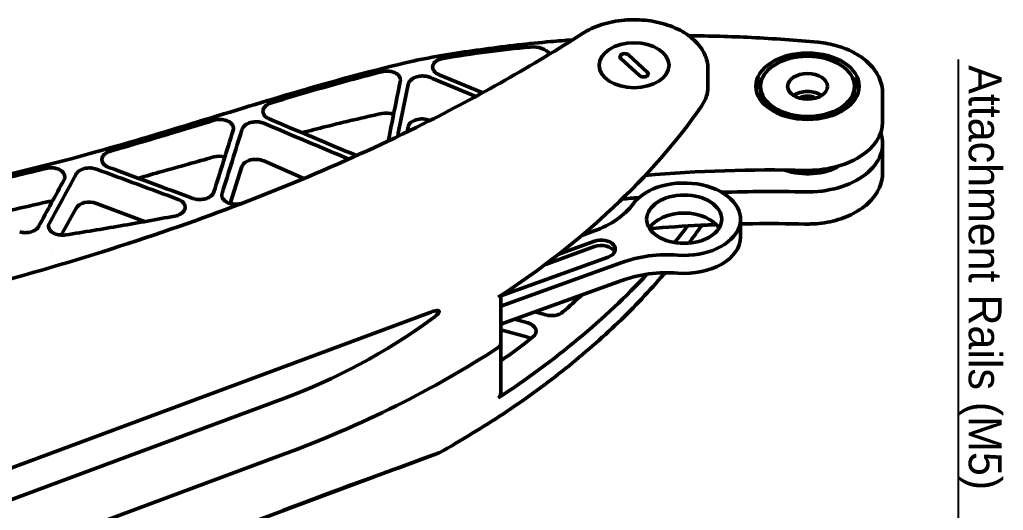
# Model space of a CAD drawing. Header units: millimetres. Extents: x 36 to 3196, y 27 to 5967.
# Drawn here: x 1350.4 to 1560.1, y 5382.2 to 5486.8 of the extents above; entities that cross this region are included whole.
import ezdxf
from ezdxf import colors
from ezdxf.entities.mleader import LeaderData, LeaderLine
from ezdxf.math import Vec2, Vec3

# ---------------------------------------------------------------- set-up
doc = ezdxf.new("R2010")
doc.units = ezdxf.units.MM
doc.layers.add('08_Dimension.Annotation', color=2, linetype='Continuous')
doc.layers.add('외형선(ISO)', color=7, linetype='Continuous', lineweight=50)
doc.styles.add('Coavis T-7.0 Style', font='MS PGothic.ttf', dxfattribs={"height": 7})

# ---------------------------------------------------------------- blocks, each defined once
blk = doc.blocks.new('_Dot')
at = {"color": 0, "linetype": 'ByBlock', "lineweight": -2}
blk.add_line((-0.5, 0), (-1, 0), dxfattribs=at)
at = {"color": 0, "linetype": 'ByBlock', "const_width": 0.5}
blk.add_lwpolyline([(-0.25, 0, 1), (0.25, 0, 1)], format="xyb", close=True, dxfattribs=at)

msp = doc.modelspace()

# ---------------------------------------------------------------- linework, layer by layer
at = {"layer": '외형선(ISO)'}
for p, q in [((1478.5533, 5478.5264), (1482.5683, 5474.8407)), ((1484.2066, 5475.578), (1480.1916, 5479.2638)), ((1497.13, 5472.456), (1497.13, 5476.2862)), ((1447.6836, 5470.4178), (1438.4459, 5474.234)), ((1449.1189, 5471.2002), (1439.826, 5475.0393)), ((1508.3532, 5472.5552), (1508.3532, 5471.7892)), ((1528.3532, 5472.5552), (1528.3532, 5471.7892)), ((1534.3532, 5464.9331), (1534.3532, 5471.0615)), ((1437.8089, 5465.3046), (1437.8696, 5465.2796)), ((1433.2126, 5463.9339), (1432.9922, 5462.8572)), ((1534.3532, 5454.2085), (1534.3532, 5460.3368)), ((1397.8226, 5455.4605), (1395.3233, 5447.5936)), ((1402.4559, 5456.6662), (1411.0066, 5452.9057)), ((1362.4531, 5446.5954), (1359.2903, 5440.8471)), ((1366.8085, 5447.6122), (1377.04, 5443.7227)), ((1504.0647, 5440.4116), (1504.0647, 5444.2418)), ((1470.2548, 5440.7873), (1472.8626, 5441.7293)), ((1472.9274, 5438.3917), (1462.4754, 5434.616)), ((1472.9274, 5439.5407), (1465.3267, 5436.7951)), ((1357.4294, 5437.465), (1357.4293, 5437.465)), ((1452.9873, 5427.9136), (1475.8669, 5436.1786)), ((1478.7416, 5435.005), (1452.9873, 5425.7015)), ((1478.7416, 5431.1748), (1452.9873, 5421.8713)), ((1452.9873, 5417.7642), (1452.9873, 5427.9631)), ((1437.737, 5424.3007), (1239.3947, 5350.6932)), ((1462.6113, 5423.8387), (1460.264, 5424.5)), ((1455.8978, 5422.9227), (1458.7079, 5422.1311)), ((1452.9873, 5420.6784), (1458.7079, 5419.0669)), ((1452.9873, 5407.0396), (1452.9873, 5417.7642)), ((1232.5172, 5341.3544), (1406.497, 5405.9206)), ((1222.4666, 5325.7504), (1406.497, 5394.0465)), ((1406.497, 5394.0465), (1222.4666, 5325.7504)), ((1430.8939, 5391.1194), (1437.737, 5393.6589)), ((1379.1013, 5371.8984), (1425.2319, 5389.0181))]:
    msp.add_line(p, q, dxfattribs=at)
for centre, major_axis, ratio, start_param, end_param in [((1459.7713, 5478.4028), (4, 0), 0.64278761, 0.42370804, 1.70630447), ((1441.448, 5476.6615), (-3, 0), 0.64278761, 4.97266769, 7.28275907), ((1479.3724, 5478.8951), (-1, 0), 0.64278761, 3.75245789, 6.89405055), ((1401.356, 7239.2541), (-576.1236, -3766.6726), 0.08755931, 1.09254427, 1.09637789), ((1438.4459, 5447.3176), (49.7828, -26.6173), 0.43152191, 1.79754958, 1.81001811), ((1483.3875, 5475.2094), (1, 0), 0.64278761, 3.75245789, 6.89405055), ((1402.7243, 7237.0688), (-576.1236, -3766.6726), 0.08755931, 1.09348929, 1.09681653), ((1481.38, 5472.456), (15.75, 0), 0.64278761, 5.86156361, 6.28318531), ((1518.3532, 5471.7892), (-10, 0), 0.64278761, 0, 0.88914381), ((1518.3532, 5468.725), (-4.25, 0), 0.64278761, 3.9184356, 5.50634236), ((1518.3532, 5471.7892), (10, 0), 0.64278761, 5.3940415, 6.28318531), ((1518.3532, 5468.725), (-2.75, 0), 0.64278761, 4.00957889, 5.41519907), ((1298.2914, 5525.2409), (216.4112, 0), 0.64278761, 5.50496467, 5.86156361), ((1279.1715, 7434.4028), (3623.4942, -2024.572), 0.4133878, 4.97284771, 4.97785888), ((1428.579, 5464.9494), (-3, 0), 0.64278761, 4.16519331, 5.03999886), ((1436.187, 5463.6824), (-3, 0), 0.64278761, 4.14116642, 6.15239235), ((1368.6414, 7291.5048), (768.815, 3436.4194), 0.14009823, 4.17850021, 4.18303475), ((1369.8601, 7289.5582), (768.815, 3436.4194), 0.14009823, 4.17906701, 4.18375373), ((1280.3828, 7432.4681), (3623.4942, -2024.572), 0.4133878, 4.97221337, 4.97709219), ((1518.3532, 5464.9331), (16, 0), 0.64278761, 4.67620115, 6.28318531), ((1518.3532, 5460.3368), (16, 0), 0.64278761, 4.67620115, 6.50854174), ((1393.0126, 5455.7409), (-3, 0), 0.64278761, 4.31515495, 5.12559845), ((1400.7619, 5455.0747), (-3, 0), 0.64278761, 4.11235109, 6.08174681), ((1304.9393, 7393.2473), (3447.3281, -1738.2204), 0.45440261, 4.95511603, 4.96004828), ((1303.8348, 7395.0114), (3447.3281, -1738.2204), 0.45440261, 4.95617224, 4.9612445), ((1510.5384, 5326.1819), (200, 0), 0.64278761, 1.5346085, 1.70498733), ((1518.3532, 5460.3368), (-10, 0), 0.64278761, 1.06124357, 2.31842464), ((1518.3532, 5458.8047), (6.956, 0), 0.64278761, 4.30570715, 5.20739547), ((1518.3532, 5457.3946), (6.956, 0), 0.64278761, 5.78081448, 5.8392782), ((1341.721, 7334.501), (-1031.662, -2975.3768), 0.2434163, 0.96883296, 0.9731368), ((1342.7372, 7332.878), (-1031.662, -2975.3768), 0.2434163, 0.96984853, 0.97435275), ((1492.0647, 5444.2418), (12, 0), 0.64278761, 4.6020199, 8.98834953), ((1510.5384, 5321.5856), (200, 0), 0.64278761, 1.71162697, 1.73012635), ((1510.5384, 5321.5856), (200, 0), 0.64278761, 1.5346085, 1.6229889), ((1357.076, 5446.0761), (-3, 0), 0.64278761, 4.6113664, 5.07056882), ((1365.2814, 5445.9524), (-3, 0), 0.64278761, 4.17830704, 5.94324094), ((1463.0642, 5452.9366), (-20, 0), 0.64278761, 2.08279574, 2.70516422), ((1492.0647, 5440.4116), (-8, 0), 0.64278761, 3.52321112, 5.90156684), ((1298.2914, 5503.7916), (-216.4112, 0), 0.64278761, 2.65928807, 2.68767475), ((1492.0647, 5440.4116), (12, 0), 0.64278761, 4.6020199, 6.28318531), ((1474.3972, 5437.8597), (3, 0), 0.64278761, 5.22438839, 8.36598104), ((1474.3972, 5436.7106), (3, 0), 0.64278761, 0.30253224, 2.08279574), ((1488.5401, 5423.7978), (20, 0), 0.64278761, 1.46042725, 2.08279574), ((1298.2914, 5503.7916), (-216.4112, 0), 0.64278761, 2.36337202, 2.60355693), ((1488.5401, 5419.9676), (20, 0), 0.64278761, 1.46042725, 2.08279574), ((1298.2914, 5503.7916), (-208.4112, 0), 0.64278761, 2.50785221, 2.54123626), ((1463.8154, 5425.6049), (-3, 0), 0.64278761, 1.15775809, 2.50785221), ((1298.2914, 5692.1709), (-109.4946, 285.7642), 0.65322195, 3.13470093, 3.31478128), ((1457.5037, 5420.3649), (3, 0), 0.64278761, 5.59924814, 7.4409434), ((1298.2914, 5503.7916), (-208.4112, 0), 0.64278761, 2.40723727, 2.45765549), ((1457.5037, 5417.3007), (3, 0), 0.64278761, 0.89125734, 1.15775809), ((1450.9873, 5417.7642), (2, 0), 0.64278761, 5.50496467, 6.28318503), ((1450.9873, 5417.7642), (2, 0), 0.64278761, 5.50496467, 6.28318531), ((1298.2914, 5514.5162), (-216.4112, 0), 0.64278761, 2.09439511, 2.36337202), ((1298.2914, 5514.5162), (-216.4112, 0), 0.64278761, 2.0943951, 2.36337202), ((1450.9873, 5407.0396), (2, 0), 0.64278761, 5.50496467, 6.28318531), ((1298.2914, 5336.8616), (-216.406, -82.9191), 0.01798661, 4.00181813, 4.18189848), ((1427.4377, 5389.8069), (3.4999, 1.341), 0.01798661, 6.11804887, 8.5289334), ((1427.4377, 5390.7648), (3.5, 0), 0.64278761, 0.15824472, 0.16786012)]:
    msp.add_ellipse(centre, major_axis=major_axis, ratio=ratio, start_param=start_param, end_param=end_param, dxfattribs=at)
for centre, major_axis in [((1481.38, 5477.0522), (7.45, 0)), ((1481.38, 5477.0522), (-7.45, 0)), ((1518.3532, 5472.5935), (11, 0)), ((1518.3532, 5472.5552), (-10, 0)), ((1518.3532, 5472.5552), (4.25, 0)), ((1492.0647, 5444.2418), (-8, 0))]:
    msp.add_ellipse(centre, major_axis=major_axis, ratio=0.64278761, dxfattribs=at)
for points, knots in [([(1497.13, 5476.2862), (1497.13, 5477.3692), (1496.878, 5478.45), (1495.9016, 5480.5203), (1495.1604, 5481.5044), (1493.2423, 5483.3018), (1492.0432, 5484.104), (1489.3211, 5485.4225), (1487.7932, 5485.9341), (1484.5772, 5486.6123), (1482.8897, 5486.779), (1479.5222, 5486.7544), (1477.8427, 5486.5635), (1474.6527, 5485.8397), (1473.1428, 5485.3065), (1471.3128, 5484.3788), (1470.8522, 5484.1159), (1470.4149, 5483.8351)], [1.04719755, 1.04719755, 1.04719755, 1.04719755, 1.34156716, 1.34156716, 1.64843003, 1.64843003, 1.97224153, 1.97224153, 2.30098168, 2.30098168, 2.62937105, 2.62937105, 2.95733746, 2.95733746, 3.28577891, 3.28577891, 3.40290128, 3.40290128, 3.40290128, 3.40290128]), ([(1231.7081, 5409.0892), (1240.4889, 5410.188), (1249.2418, 5411.3843), (1281.332, 5416.0617), (1304.3938, 5420.5), (1347.2077, 5430.7983), (1367.1207, 5436.6028), (1403.7361, 5449.5425), (1420.6029, 5456.6409), (1448.3453, 5470.5145), (1459.7224, 5476.9688), (1470.4149, 5483.8351)], [3.18616181, 3.18616181, 3.18616181, 3.18616181, 5.86836323, 5.86836323, 13.05789145, 13.05789145, 19.58398878, 19.58398878, 25.59662907, 25.59662907, 30.13475883, 30.13475883, 30.13475883, 30.13475883]), ([(1449.5736, 5480.4982), (1454.2315, 5481.1398), (1458.9249, 5481.674), (1465.1895, 5482.2391), (1466.7399, 5482.367), (1468.2923, 5482.4832)], [4.5173844741, 4.5173844741, 4.5173844741, 4.5173844741, 4.5890778809, 4.5890778809, 4.612604291, 4.612604291, 4.612604291, 4.612604291]), ([(1493.0696, 5483.3376), (1497.5183, 5483.3127), (1501.9656, 5483.192), (1511.151, 5482.7444), (1515.8873, 5482.4035), (1520.5989, 5481.9539)], [4.737191291, 4.737191291, 4.737191291, 4.737191291, 4.804162617, 4.804162617, 4.87585753, 4.87585753, 4.87585753, 4.87585753]), ([(1520.5989, 5481.9539), (1522.036, 5481.8168), (1523.447, 5481.5473), (1526.1207, 5480.7549), (1527.3834, 5480.2321), (1529.6717, 5478.9504), (1530.6981, 5478.1914), (1532.4255, 5476.4568), (1533.1268, 5475.4788), (1534.0931, 5473.3563), (1534.3532, 5472.2107), (1534.3532, 5471.0615)], [4.87585753, 4.87585753, 4.87585753, 4.87585753, 5.16054362, 5.16054362, 5.44522971, 5.44522971, 5.7299158, 5.7299158, 6.01460189, 6.01460189, 6.29928798, 6.29928798, 6.29928798, 6.29928798]), ([(1459.2309, 5480.9504), (1456.1573, 5480.6811), (1453.1043, 5480.3443), (1446.9119, 5479.5338), (1443.7849, 5479.0571), (1440.6759, 5478.5249)], [-1.89589427, -1.89589427, -1.89589427, -1.89589427, -0.96521552, -0.96521552, 0, 0, 0, 0]), ([(1190.603, 5461.1558), (1193.5874, 5459.4862), (1197.014, 5458.0869), (1204.7288, 5455.603), (1209.123, 5454.5746), (1221.336, 5452.2235), (1229.2938, 5451.191), (1251.9141, 5448.3153), (1266.7906, 5446.9118), (1297.6043, 5446.4463), (1313.678, 5447.5489), (1341.688, 5452.104), (1353.9334, 5455.0398), (1380.2856, 5462.3357), (1394.3399, 5466.9009), (1417.0621, 5473.588), (1425.5534, 5475.9378), (1434.2163, 5477.9476)], [0, 0, 0, 0, 1.18051089, 1.18051089, 2.55570129, 2.55570129, 4.96929296, 4.96929296, 9.43603671, 9.43603671, 14.21457339, 14.21457339, 18.09993913, 18.09993913, 22.75522657, 22.75522657, 25.47244343, 25.47244343, 25.47244343, 25.47244343]), ([(1427.6137, 5475.6773), (1423.6389, 5474.6659), (1419.701, 5473.5957), (1411.8786, 5471.3795), (1407.9944, 5470.2337), (1404.1276, 5469.0715)], [-2.52089702, -2.52089702, -2.52089702, -2.52089702, -1.26029521, -1.26029521, 0, 0, 0, 0]), ([(1427.6137, 5475.6773), (1427.9241, 5475.7563), (1428.267, 5475.8048), (1429.0091, 5475.8236), (1429.4083, 5475.7786), (1430.1014, 5475.6073), (1430.4415, 5475.4696), (1431.0015, 5475.1131), (1431.2214, 5474.8942), (1431.5027, 5474.4449), (1431.5829, 5474.1846), (1431.5777, 5473.8429), (1431.5691, 5473.7633), (1431.5534, 5473.6845)], [0.468612223, 0.468612223, 0.468612223, 0.468612223, 0.565338465, 0.565338465, 0.678434435, 0.678434435, 0.791464874, 0.791464874, 0.904495313, 0.904495313, 1.017495714, 1.017495714, 1.051666101, 1.051666101, 1.051666101, 1.051666101]), ([(1433.2126, 5472.9589), (1433.2488, 5473.1409), (1433.324, 5473.3187), (1433.5747, 5473.7129), (1433.8015, 5473.9435), (1434.3729, 5474.3298), (1434.7175, 5474.4855), (1435.4163, 5474.6934), (1435.817, 5474.7595), (1436.2423, 5474.771), (1436.2675, 5474.7715), (1436.2927, 5474.7718)], [-1.661922033, -1.661922033, -1.661922033, -1.661922033, -1.583033325, -1.583033325, -1.469930193, -1.469930193, -1.356827061, -1.356827061, -1.243720639, -1.243720639, -1.236586423, -1.236586423, -1.236586423, -1.236586423]), ([(1436.2927, 5474.7718), (1436.667, 5474.7758), (1437.038, 5474.7275), (1437.5141, 5474.6032), (1437.6645, 5474.5538), (1437.8089, 5474.4951)], [0.574095163, 0.574095163, 0.574095163, 0.574095163, 0.680048249, 0.680048249, 0.72937644, 0.72937644, 0.72937644, 0.72937644]), ([(1507.4373, 5471.7209), (1507.5234, 5472.1739), (1507.6752, 5472.6203), (1508.1099, 5473.498), (1508.3972, 5473.9282), (1508.7439, 5474.3344)], [3.297607263, 3.297607263, 3.297607263, 3.297607263, 3.484379318, 3.484379318, 3.677901796, 3.677901796, 3.677901796, 3.677901796]), ([(1527.9626, 5474.3344), (1528.4009, 5473.8207), (1528.7442, 5473.2686), (1529.1096, 5472.3753), (1529.2067, 5472.0498), (1529.2691, 5471.7209)], [5.815989981, 5.815989981, 5.815989981, 5.815989981, 6.060680831, 6.060680831, 6.196284513, 6.196284513, 6.196284513, 6.196284513]), ([(1403.6024, 5465.6404), (1403.4425, 5465.708), (1403.2911, 5465.787), (1402.8738, 5466.0549), (1402.654, 5466.2745), (1402.5133, 5466.4991), (1402.3727, 5466.7237), (1402.2925, 5466.9833), (1402.3006, 5467.5054), (1402.3889, 5467.7678), (1402.6842, 5468.2271), (1402.9109, 5468.4544), (1403.469, 5468.8248), (1403.7949, 5468.9715), (1404.1276, 5469.0715)], [1.640191645, 1.640191645, 1.640191645, 1.640191645, 1.695631233, 1.695631233, 1.808633554, 1.808633554, 1.808633554, 1.921652834, 1.921652834, 2.034672113, 2.034672113, 2.14773003, 2.14773003, 2.25552936, 2.25552936, 2.25552936, 2.25552936]), ([(1391.8079, 5465.3205), (1388.6465, 5464.3527), (1385.4873, 5463.3868), (1382.323, 5462.4336), (1381.8263, 5462.2839), (1381.3294, 5462.1346), (1380.8324, 5461.9856), (1377.171, 5460.8882), (1373.5015, 5459.8099), (1369.8143, 5458.7648)], [0, 0, 0, 0, 0.0103599054, 0.0103599054, 0.0103599054, 0.0119863041, 0.0119863041, 0.0119863041, 0.0239669806, 0.0239669806, 0.0239669806, 0.0239669806]), ([(1391.8079, 5465.3205), (1391.8361, 5465.3291), (1391.8643, 5465.3374), (1392.2419, 5465.4442), (1392.6428, 5465.5048), (1393.4428, 5465.5164), (1393.8419, 5465.4674), (1394.535, 5465.2898), (1394.8751, 5465.1494), (1395.4351, 5464.7892), (1395.655, 5464.5694), (1395.9363, 5464.1201), (1396.0165, 5463.8607), (1396.0105, 5463.4749), (1395.9899, 5463.3494), (1395.9519, 5463.2275)], [0.442984182, 0.442984182, 0.442984182, 0.442984182, 0.45211651, 0.45211651, 0.565161426, 0.565161426, 0.678206342, 0.678206342, 0.791223055, 0.791223055, 0.904239769, 0.904239769, 1.017243432, 1.017243432, 1.071513839, 1.071513839, 1.071513839, 1.071513839]), ([(1410.6395, 5462.6703), (1412.3533, 5463.1185), (1414.0715, 5463.5597), (1419.7043, 5464.9725), (1423.6404, 5465.9072), (1427.6137, 5466.7752)], [-1.81394778, -1.81394778, -1.81394778, -1.81394778, -1.25895997, -1.25895997, 0, 0, 0, 0]), ([(1397.8226, 5463.3748), (1397.8637, 5463.5069), (1397.9252, 5463.6347), (1398.1495, 5463.9829), (1398.3763, 5464.2096), (1398.9477, 5464.5874), (1399.2924, 5464.7384), (1399.9913, 5464.9376), (1400.3922, 5464.999), (1401.1923, 5465.0121), (1401.5915, 5464.9638), (1402.1146, 5464.8306), (1402.2899, 5464.7727), (1402.4559, 5464.7024)], [0.16727443, 0.16727443, 0.16727443, 0.16727443, 0.226005704, 0.226005704, 0.339070331, 0.339070331, 0.452134957, 0.452134957, 0.56520294, 0.56520294, 0.678270922, 0.678270922, 0.735835721, 0.735835721, 0.735835721, 0.735835721]), ([(1369.4389, 5455.2902), (1369.2175, 5455.3721), (1369.0077, 5455.4753), (1368.5434, 5455.7762), (1368.3236, 5455.9967), (1368.1829, 5456.2213), (1368.0423, 5456.446), (1367.9621, 5456.7047), (1367.9702, 5457.2232), (1368.0584, 5457.4831), (1368.3537, 5457.9362), (1368.5805, 5458.1597), (1369.1433, 5458.5248), (1369.4756, 5458.6688), (1369.8143, 5458.7648)], [1.620870399, 1.620870399, 1.620870399, 1.620870399, 1.695263515, 1.695263515, 1.808268307, 1.808268307, 1.808268307, 1.921278377, 1.921278377, 2.034288448, 2.034288448, 2.147310786, 2.147310786, 2.256916791, 2.256916791, 2.256916791, 2.256916791]), ([(1375.6727, 5452.986), (1377.3951, 5453.4594), (1379.1147, 5453.9368), (1384.4949, 5455.4404), (1388.1499, 5456.476), (1391.8079, 5457.507)], [-1.76021501, -1.76021501, -1.76021501, -1.76021501, -1.19825024, -1.19825024, -0.00000001, -0.00000001, -0.00000001, -0.00000001]), ([(1356.0243, 5455.0622), (1352.2609, 5454.115), (1348.4762, 5453.2197), (1340.8356, 5451.5575), (1336.99, 5450.7929), (1333.1135, 5450.1083)], [-2.40827968, -2.40827968, -2.40827968, -2.40827968, -1.20457343, -1.20457343, 0, 0, 0, 0]), ([(1356.0243, 5455.0622), (1356.357, 5455.146), (1356.732, 5455.1946), (1357.5062, 5455.1972), (1357.9053, 5455.1442), (1358.5984, 5454.9602), (1358.9386, 5454.8171), (1359.4986, 5454.4532), (1359.7184, 5454.2325), (1359.9997, 5453.7833), (1360.0799, 5453.5248), (1360.0725, 5453.0499), (1360.0113, 5452.8333), (1359.9043, 5452.6366)], [0.459345699, 0.459345699, 0.459345699, 0.459345699, 0.565057861, 0.565057861, 0.678072529, 0.678072529, 0.791081024, 0.791081024, 0.904089519, 0.904089519, 1.017095068, 1.017095068, 1.111449389, 1.111449389, 1.111449389, 1.111449389]), ([(1362.4531, 5453.8339), (1362.5273, 5453.9706), (1362.623, 5454.0994), (1362.74, 5454.2215), (1362.8571, 5454.3436), (1362.9963, 5454.4588), (1363.1513, 5454.5617), (1363.2288, 5454.6132), (1363.3102, 5454.6617), (1363.3957, 5454.7074), (1363.4811, 5454.7531), (1363.5708, 5454.796), (1363.6641, 5454.8358), (1363.7573, 5454.8755), (1363.8542, 5454.912), (1363.953, 5454.9448), (1364.0518, 5454.9775), (1364.1524, 5455.0065), (1364.2558, 5455.0321), (1364.4624, 5455.0832), (1364.68, 5455.1201), (1364.8987, 5455.1409), (1365.1173, 5455.1617), (1365.337, 5455.167), (1365.5573, 5455.1565), (1365.6675, 5455.1512), (1365.7778, 5455.1419), (1365.8858, 5455.1289), (1365.9939, 5455.1158), (1366.0998, 5455.099), (1366.2043, 5455.0784), (1366.4134, 5455.0372), (1366.6169, 5454.9805), (1366.8085, 5454.9095)], [0, 0, 0, 0, 0.00065852432, 0.00065852432, 0.00065852432, 0.00131704864, 0.00131704864, 0.00131704864, 0.0016463108, 0.0016463108, 0.0016463108, 0.00197557297, 0.00197557297, 0.00197557297, 0.00230483513, 0.00230483513, 0.00230483513, 0.00263409729, 0.00263409729, 0.00263409729, 0.00329262161, 0.00329262161, 0.00329262161, 0.00395114593, 0.00395114593, 0.00395114593, 0.00428040809, 0.00428040809, 0.00428040809, 0.00460967025, 0.00460967025, 0.00460967025, 0.00526819457, 0.00526819457, 0.00526819457, 0.00526819457]), ([(1534.3532, 5454.2085), (1534.3532, 5453.0994), (1534.1112, 5451.9933), (1533.1794, 5449.8684), (1532.4668, 5448.8592), (1530.6105, 5446.9857), (1529.4307, 5446.1425), (1526.7841, 5444.7603), (1525.3163, 5444.2211), (1522.2211, 5443.4701), (1520.5937, 5443.2587), (1518.5717, 5443.2073), (1518.1857, 5443.2069), (1517.8002, 5443.2159)], [0.01610268, 0.01610268, 0.01610268, 0.01610268, 0.29085572, 0.29085572, 0.5831852, 0.5831852, 0.90458203, 0.90458203, 1.22597886, 1.22597886, 1.54737569, 1.54737569, 1.62308683, 1.62308683, 1.62308683, 1.62308683]), ([(1384.2487, 5448.4681), (1384.47, 5448.3866), (1384.6799, 5448.2839), (1385.1441, 5447.9837), (1385.364, 5447.7635), (1385.6453, 5447.3143), (1385.7254, 5447.0553), (1385.7174, 5446.5358), (1385.6291, 5446.2752), (1385.3338, 5445.8206), (1385.1071, 5445.5962), (1384.5357, 5445.2239), (1384.191, 5445.0759), (1383.727, 5444.9476), (1383.6069, 5444.9198), (1383.4831, 5444.8968)], [0.71675211, 0.71675211, 0.71675211, 0.71675211, 0.791147648, 0.791147648, 0.904152415, 0.904152415, 1.017164383, 1.017164383, 1.13017635, 1.13017635, 1.24320373, 1.24320373, 1.35623111, 1.35623111, 1.393315933, 1.393315933, 1.393315933, 1.393315933]), ([(1391.8402, 5450.0431), (1391.7991, 5449.9115), (1391.7376, 5449.7842), (1391.5132, 5449.4377), (1391.2864, 5449.2125), (1390.715, 5448.8384), (1390.3704, 5448.6894), (1389.6715, 5448.4944), (1389.2706, 5448.4354), (1388.4705, 5448.4269), (1388.0714, 5448.4775), (1387.6064, 5448.5983), (1387.4885, 5448.6349), (1387.3737, 5448.6771)], [1.071456034, 1.071456034, 1.071456034, 1.071456034, 1.130193431, 1.130193431, 1.243236672, 1.243236672, 1.356279913, 1.356279913, 1.469320564, 1.469320564, 1.582361215, 1.582361215, 1.620968451, 1.620968451, 1.620968451, 1.620968451]), ([(1397.3007, 5447.5399), (1397.0393, 5447.4886), (1396.7603, 5447.4593), (1396.0819, 5447.4508), (1395.6827, 5447.5007), (1394.9897, 5447.6799), (1394.6496, 5447.821), (1394.0897, 5448.1821), (1393.8698, 5448.4021), (1393.7292, 5448.6268), (1393.5885, 5448.8514), (1393.5084, 5449.1106), (1393.5143, 5449.4956), (1393.5349, 5449.6209), (1393.5729, 5449.7425)], [1.39071607, 1.39071607, 1.39071607, 1.39071607, 1.469373721, 1.469373721, 1.582422144, 1.582422144, 1.69542584, 1.69542584, 1.808429535, 1.808429535, 1.808429535, 1.921443647, 1.921443647, 1.975701882, 1.975701882, 1.975701882, 1.975701882]), ([(1340.1366, 5444.3906), (1341.6496, 5444.6883), (1343.1585, 5444.996), (1348.4803, 5446.1164), (1352.2628, 5446.977), (1356.0243, 5447.8821)], [-1.68006286, -1.68006286, -1.68006286, -1.68006286, -1.20489351, -1.20489351, 0, 0, 0, 0]), ([(1360.2793, 5440.8943), (1364.1619, 5441.5064), (1368.0366, 5442.1498), (1375.7694, 5443.4875), (1379.6295, 5444.1822), (1383.4831, 5444.8968)], [-2.39099079, -2.39099079, -2.39099079, -2.39099079, -1.19548997, -1.19548997, 0, 0, 0, 0]), ([(1354.4797, 5442.6765), (1354.4105, 5442.5497), (1354.3228, 5442.4299), (1354.2164, 5442.3159), (1354.1099, 5442.2018), (1353.9841, 5442.0937), (1353.844, 5441.9958), (1353.7039, 5441.898), (1353.5499, 5441.8102), (1353.3815, 5441.7324), (1353.2974, 5441.6934), (1353.2095, 5441.657), (1353.1196, 5441.6239), (1353.0297, 5441.5907), (1352.9378, 5441.5607), (1352.844, 5441.5339), (1352.7502, 5441.5071), (1352.6545, 5441.4833), (1352.5565, 5441.4627), (1352.4585, 5441.442), (1352.3582, 5441.4245), (1352.2572, 5441.4104), (1352.1561, 5441.3963), (1352.0543, 5441.3856), (1351.9524, 5441.3784), (1351.8505, 5441.3711), (1351.7485, 5441.3672), (1351.646, 5441.3667), (1351.4409, 5441.3656), (1351.2335, 5441.3784), (1351.0322, 5441.4046), (1350.8309, 5441.4307), (1350.6355, 5441.4699), (1350.4455, 5441.5226)], [0, 0, 0, 0, 0.00061354389, 0.00061354389, 0.00061354389, 0.00122708779, 0.00122708779, 0.00122708779, 0.00184063168, 0.00184063168, 0.00184063168, 0.00214740363, 0.00214740363, 0.00214740363, 0.00245417558, 0.00245417558, 0.00245417558, 0.00276094753, 0.00276094753, 0.00276094753, 0.00306771947, 0.00306771947, 0.00306771947, 0.00337449142, 0.00337449142, 0.00337449142, 0.00368126337, 0.00368126337, 0.00368126337, 0.00429480726, 0.00429480726, 0.00429480726, 0.00490835116, 0.00490835116, 0.00490835116, 0.00490835116]), ([(1360.2793, 5440.8943), (1360.0514, 5440.8584), (1359.8125, 5440.8393), (1359.1741, 5440.8382), (1358.7749, 5440.892), (1358.0818, 5441.0772), (1357.7417, 5441.221), (1357.1817, 5441.5858), (1356.9619, 5441.8067), (1356.8212, 5442.0313), (1356.6806, 5442.2559), (1356.6004, 5442.5142), (1356.6078, 5442.9883), (1356.669, 5443.2043), (1356.776, 5443.4005)], [1.401782249, 1.401782249, 1.401782249, 1.401782249, 1.46913678, 1.46913678, 1.582150785, 1.582150785, 1.695156313, 1.695156313, 1.808161842, 1.808161842, 1.808161842, 1.921169299, 1.921169299, 2.015520123, 2.015520123, 2.015520123, 2.015520123]), ([(1484.7042, 5442.2272), (1488.3381, 5442.5304), (1491.9851, 5442.7696), (1496.7258, 5442.9964), (1497.8128, 5443.0427), (1498.9002, 5443.0833)], [4.5994186142, 4.5994186142, 4.5994186142, 4.5994186142, 4.6541936332, 4.6541936332, 4.6704752308, 4.6704752308, 4.6704752308, 4.6704752308]), ([(1504.0647, 5443.2332), (1504.9476, 5443.2515), (1505.8307, 5443.2661), (1510.4093, 5443.3222), (1514.1066, 5443.3018), (1517.8002, 5443.2159)], [4.6962328957, 4.6962328957, 4.6962328957, 4.6962328957, 4.7094365587, 4.7094365587, 4.7646794842, 4.7646794842, 4.7646794842, 4.7646794842]), ([(1439.8647, 5394.4564), (1444.6075, 5397.0988), (1449.1724, 5399.8744), (1457.912, 5405.6719), (1462.0867, 5408.6937), (1470.0144, 5414.9613), (1473.7673, 5418.207), (1480.8227, 5424.8984), (1484.1251, 5428.3441), (1487.4613, 5432.1902), (1487.7311, 5432.5041), (1487.999, 5432.8186)], [0.190536692, 0.190536692, 0.190536692, 0.190536692, 0.277544524, 0.277544524, 0.364552356, 0.364552356, 0.451560188, 0.451560188, 0.53856802, 0.53856802, 0.546280879, 0.546280879, 0.546280879, 0.546280879]), ([(1437.737, 5424.3007), (1438.0137, 5424.4034), (1438.3195, 5424.5101), (1438.7821, 5424.6435), (1438.9368, 5424.6836), (1439.2424, 5424.7453), (1439.3929, 5424.7692), (1439.6155, 5424.7659), (1439.7035, 5424.7579), (1439.788, 5424.7145), (1439.8072, 5424.7014), (1439.8322, 5424.6763), (1439.8433, 5424.6609), (1439.857, 5424.632), (1439.8621, 5424.6135), (1439.8666, 5424.5771), (1439.8652, 5424.5526), (1439.8481, 5424.4519), (1439.8009, 5424.3689), (1439.6709, 5424.1732), (1439.5635, 5424.0559), (1439.334, 5423.8258), (1439.2106, 5423.7144), (1438.83, 5423.3897), (1438.5627, 5423.1865), (1438.3153, 5423.0071)], [3.269386865, 3.269386865, 3.269386865, 3.269386865, 3.365222679, 3.365222679, 3.413140586, 3.413140586, 3.461058493, 3.461058493, 3.484590033, 3.484590033, 3.490549824, 3.490549824, 3.495333841, 3.495333841, 3.500139004, 3.500139004, 3.506390667, 3.506390667, 3.531517848, 3.531517848, 3.580960805, 3.580960805, 3.630403762, 3.630403762, 3.729289676, 3.729289676, 3.729289676, 3.729289676]), ([(1438.3153, 5393.8974), (1438.5627, 5393.9878), (1438.83, 5394.0853), (1439.2106, 5394.2237), (1439.334, 5394.2684), (1439.5635, 5394.3513), (1439.6709, 5394.39), (1439.8009, 5394.4359), (1439.8481, 5394.4524), (1439.8652, 5394.4572), (1439.8666, 5394.4574), (1439.8621, 5394.4551), (1439.857, 5394.4529), (1439.8433, 5394.4473), (1439.8322, 5394.4428), (1439.8072, 5394.433), (1439.788, 5394.4256), (1439.7035, 5394.393), (1439.6155, 5394.3597), (1439.3929, 5394.2758), (1439.2424, 5394.2194), (1438.9368, 5394.1052), (1438.7821, 5394.0475), (1438.3195, 5393.8752), (1438.0137, 5393.7616), (1437.737, 5393.6589)], [0, 0, 0, 0, 0.098885914, 0.098885914, 0.148328871, 0.148328871, 0.197771828, 0.197771828, 0.222899009, 0.222899009, 0.229150672, 0.229150672, 0.233955835, 0.233955835, 0.238739852, 0.238739852, 0.244699643, 0.244699643, 0.268231183, 0.268231183, 0.31614909, 0.31614909, 0.364066997, 0.364066997, 0.459902811, 0.459902811, 0.459902811, 0.459902811])]:
    msp.add_open_spline(points, degree=3, knots=knots, dxfattribs=at)
for points in [[(1435.8116, 5478.283), (1440.3497, 5479.1385), (1444.9411, 5479.8884), (1449.5736, 5480.4982)], [(1434.2163, 5477.9476), (1434.7469, 5478.0707), (1435.2789, 5478.1825), (1435.8116, 5478.283)], [(1397.3007, 5447.5399), (1397.512, 5447.5814), (1397.7232, 5447.6229), (1397.9344, 5447.6645)], [(1493.0616, 5439.1396), (1493.9533, 5440.3264), (1494.819, 5441.5214), (1495.6583, 5442.7242)], [(1495.6583, 5442.7242), (1495.7111, 5442.7999), (1495.7626, 5442.876), (1495.8128, 5442.9527)]]:
    msp.add_open_spline(points, degree=3, dxfattribs=at)

# ---------------------------------------------------------------- leaders
at = {"layer": '08_Dimension.Annotation'}
ml = msp.add_multileader_mtext('Standard', dxfattribs=at)
ml.set_content('{\\fGulim|b0|i0|c129|p50;\\C256;\\c0;Attachment Rails (M5)}', color=2, style='Coavis T-7.0 Style')
ml.set_leader_properties(color=253)
ml.set_arrow_properties(name='DOT')
ml.build(insert=Vec2(0, 0))
ml.multileader.update_dxf_attribs({"text_left_attachment_type": 5, "text_right_attachment_type": 5, "dogleg_length": 3, "arrow_head_size": 7})
ctx = ml.context
ctx.base_point, ctx.char_height, ctx.arrow_head_size, ctx.plane_origin, ctx.plane_x_axis, ctx.plane_y_axis = Vec3(1550.4959, 5479.0633), 7, 7, Vec3(1234.6225, 5216.622), Vec3(0, -1), Vec3(1, 0)
ctx.left_attachment, ctx.right_attachment = 5, 5
notes = []
notes.append((ctx, [(0, (1, 1, 0), (1550.4959, 5374.6412), (0, 1), 3, [(1, [(1234.6225, 5216.622), (1457.2548, 5257.722)], 0, [])])]))
ctx.mtext.insert, ctx.mtext.text_direction, ctx.mtext.rotation, ctx.mtext.flow_direction = Vec3(1559.7068, 5477.0633), Vec3(0, -1), 4.71238898, 5
for ctx, leaders in notes:
    for number, flags, end, landing, length, lines in leaders:
        leader = LeaderData()
        leader.index, (leader.has_last_leader_line, leader.has_dogleg_vector, leader.attachment_direction) = number, flags
        leader.last_leader_point, leader.dogleg_vector, leader.dogleg_length = Vec3(end), Vec3(landing), length
        for number, points, colour, breaks in lines:
            line = LeaderLine()
            line.index, line.vertices, line.color, line.breaks = number, Vec3.list(points), colors.encode_raw_color(colour), breaks
            leader.lines.append(line)
        ctx.leaders.append(leader)

doc.saveas('drawing.dxf')
